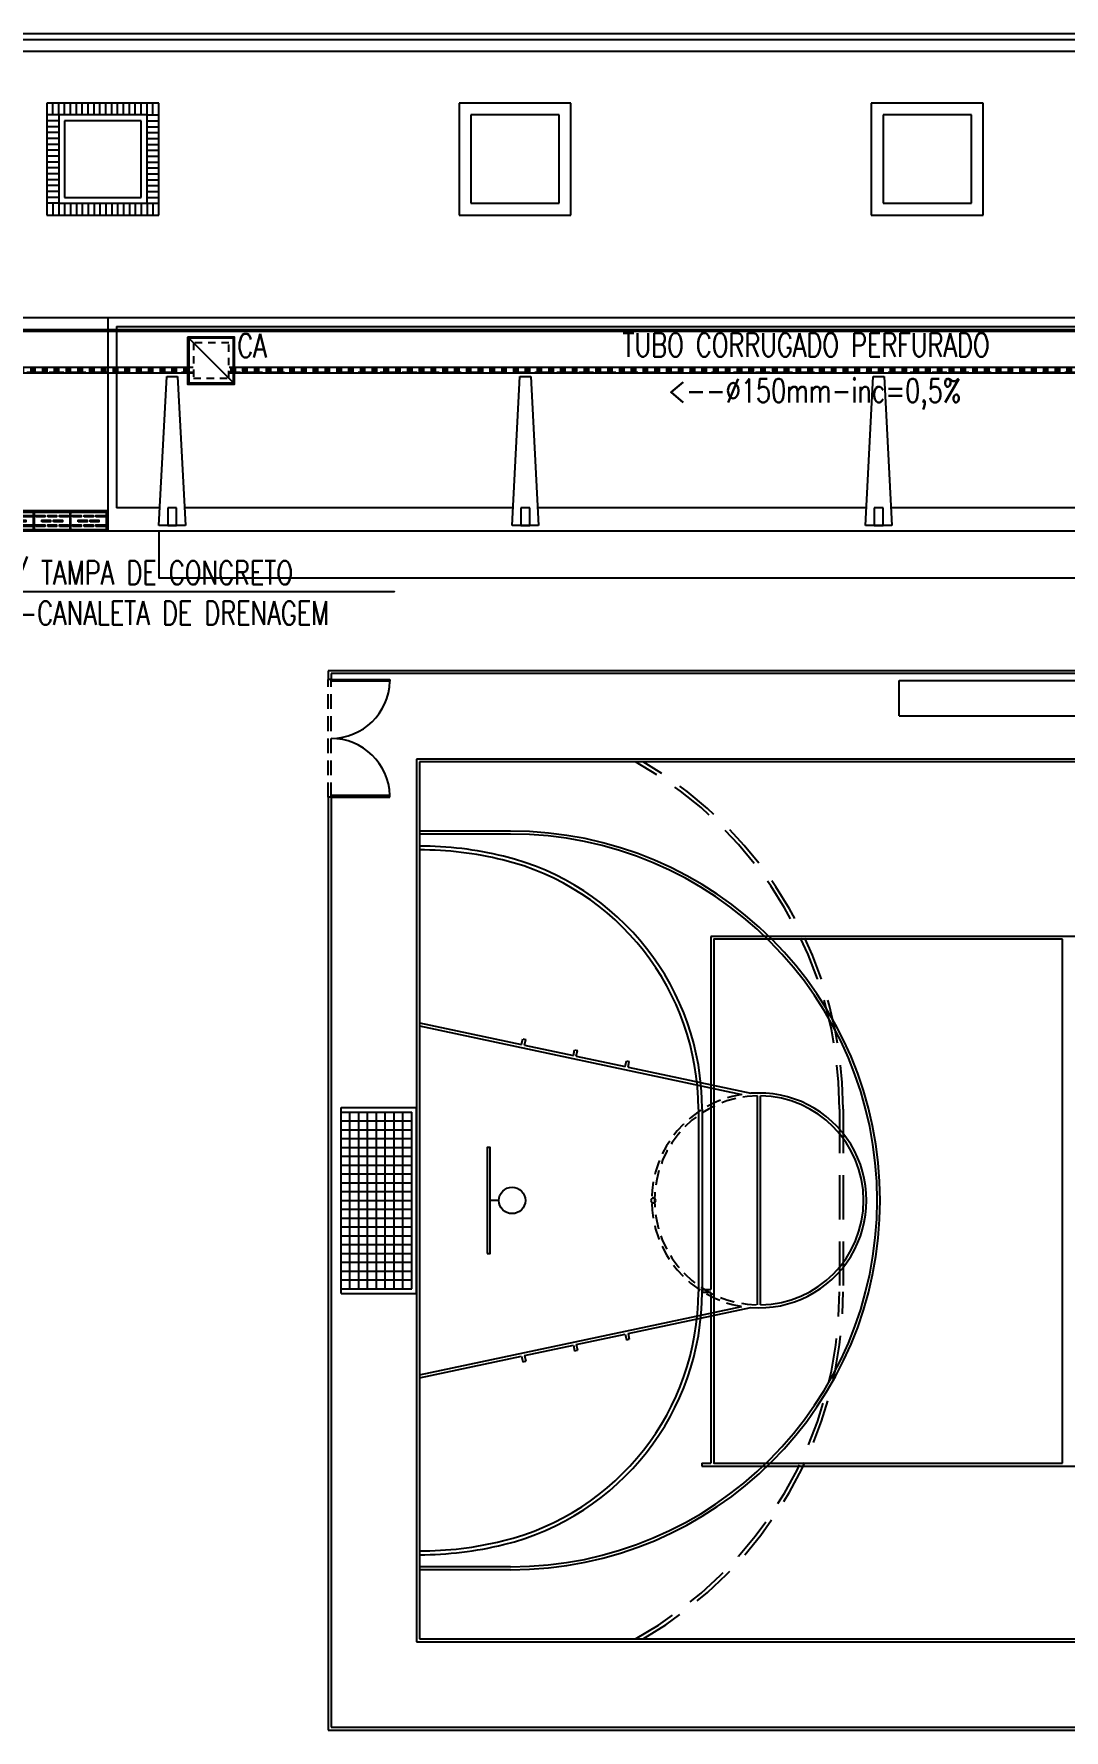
# Model space of a CAD drawing. Header units: inches. Extents: x 542650 to 544515, y 9574150 to 9574595.
# Drawn here: x 542803.69 to 542821.19, y 9574231.21 to 9574260.03 of the extents above; entities that cross this region are included whole.
import ezdxf

# ---------------------------------------------------------------- set-up
doc = ezdxf.new("R2010")
doc.units = ezdxf.units.IN
doc.header["$MEASUREMENT"] = 0
doc.linetypes.add('ACAD_ISO07W100', pattern=[3, 0, -3])
doc.linetypes.add('HIDDEN', pattern=[0.375, 0.25, -0.125])
for name, color, linetype in [('I-ARQ', 8, 'Continuous'), ('I-NORMO_INST', 4, 'Continuous'), ('I-PLUVIAL', 90, 'Continuous')]:
    doc.layers.add(name, color=color, linetype=linetype)
doc.styles.add('50', font='ROMANS.SHX', dxfattribs={"width": 0.7, "height": 0.1})
doc.styles.add('ROMANS', font='romans', dxfattribs={"height": 0.2})

# ---------------------------------------------------------------- blocks, each defined once
blk = doc.blocks.new('*U42')
at = {"color": 2}
blk.add_wipeout([(-60.652, 0.053), (1.701, 0.053), (1.701, -0.053), (-60.652, -0.053)], dxfattribs=at)
for p, q in [((-60.652, 0.05), (1.701, 0.05)), ((-60.652, -0.05), (1.701, -0.05))]:
    blk.add_line(p, q)
at = {"color": 8, "linetype": 'ACAD_ISO07W100', "ltscale": 0.01}
for p, q in [((-60.652, 0.026), (1.701, 0.026)), ((-60.652, 0), (1.701, 0)), ((-60.652, -0.026), (1.701, -0.026))]:
    blk.add_line(p, q, dxfattribs=at)
blk = doc.blocks.new('CA')
at = {"color": 2, "ltscale": 0.5}
blk.add_wipeout([(-0.302, 0.29575), (-0.302, -0.30825), (0.302, -0.30825), (0.302, 0.29575)], dxfattribs=at)
at = {"color": 8, "ltscale": 0.5}
blk.add_line((-0.38, 0.37375), (0.38, -0.38625), dxfattribs=at)
at = {"ltscale": 0.5}
blk.add_lwpolyline([(-0.4, 0.39375), (-0.4, -0.40625), (0.4, -0.40625), (0.4, 0.39375)], close=True, dxfattribs=at)
at = {"color": 8, "ltscale": 0.5}
blk.add_lwpolyline([(-0.38, 0.37375), (-0.38, -0.38625), (0.38, -0.38625), (0.38, 0.37375)], close=True, dxfattribs=at)
at = {"color": 8, "linetype": 'HIDDEN', "ltscale": 0.5}
blk.add_lwpolyline([(-0.3, 0.29375), (-0.3, -0.30625), (0.3, -0.30625), (0.3, 0.29375)], close=True, dxfattribs=at)
blk = doc.blocks.new('A$C162F389C')
at = {"layer": 'I-PLUVIAL'}
for p, q in [((0.3, 0.6), (0, 0.6)), ((0, 0.6), (0, 0)), ((0.3, 0), (0.3, 0.6)), ((0, 0), (0.3, 0))]:
    blk.add_line(p, q, dxfattribs=at)
for points in [[(0.081, 0.575), (0.056, 0.575), (0.056, 0.425), (0.081, 0.425)], [(0.081, 0.375), (0.056, 0.375), (0.056, 0.225), (0.081, 0.225)], [(0.163, 0.475), (0.138, 0.475), (0.138, 0.325), (0.163, 0.325)], [(0.244, 0.575), (0.219, 0.575), (0.219, 0.425), (0.244, 0.425)], [(0.244, 0.375), (0.219, 0.375), (0.219, 0.225), (0.244, 0.225)], [(0.081, 0.175), (0.056, 0.175), (0.056, 0.025), (0.081, 0.025)], [(0.163, 0.275), (0.138, 0.275), (0.138, 0.125), (0.163, 0.125)], [(0.244, 0.175), (0.219, 0.175), (0.219, 0.025), (0.244, 0.025)]]:
    blk.add_lwpolyline(points, close=True, dxfattribs=at)
blk = doc.blocks.new('A$C018D0CBD')
at = {"layer": 'I-ARQ'}
for p, q in [((0.35, 5.61), (0, 5.61)), ((0, 5.61), (0, 1.859)), ((0.33, 5.59), (0.02, 5.59)), ((0.02, 5.59), (0.02, 1.879)), ((0.33, 1.879), (0.33, 5.59)), ((0.35, 1.859), (0.35, 5.61)), ((0.35, 1.859), (0, 1.859)), ((0.33, 1.879), (0.02, 1.879))]:
    blk.add_line(p, q, dxfattribs=at)
at = {"color": 2}
for p in [(0.025, 4.985), (0.025, 4.365), (0.025, 3.745), (0.025, 3.125), (0.025, 2.505), (0.025, 1.885)]:
    blk.add_blockref('A$C162F389C', p, dxfattribs=at)

msp = doc.modelspace()

# ---------------------------------------------------------------- linework, layer by layer
at = {"layer": 'I-ARQ'}
for p, q in [((542864.423, 9574260.033), (542776.202, 9574260.033)), ((542864.423, 9574260.033), (542776.202, 9574260.033)), ((542864.423, 9574259.933), (542776.202, 9574259.933)), ((542864.423, 9574259.733), (542776.202, 9574259.733)), ((542805.816, 9574258.856), (542803.916, 9574258.856)), ((542803.916, 9574258.856), (542803.916, 9574256.956)), ((542804.016, 9574258.656), (542804.016, 9574258.856)), ((542804.016, 9574258.656), (542804.016, 9574258.856)), ((542804.116, 9574258.656), (542804.116, 9574258.856)), ((542804.116, 9574258.656), (542804.116, 9574258.856)), ((542804.216, 9574258.656), (542804.216, 9574258.856)), ((542804.316, 9574258.656), (542804.316, 9574258.856)), ((542804.416, 9574258.656), (542804.416, 9574258.856)), ((542804.516, 9574258.656), (542804.516, 9574258.856)), ((542804.616, 9574258.656), (542804.616, 9574258.856)), ((542804.716, 9574258.656), (542804.716, 9574258.856)), ((542804.816, 9574258.656), (542804.816, 9574258.856)), ((542804.916, 9574258.656), (542804.916, 9574258.856)), ((542805.016, 9574258.656), (542805.016, 9574258.856)), ((542805.116, 9574258.656), (542805.116, 9574258.856)), ((542805.216, 9574258.656), (542805.216, 9574258.856)), ((542805.316, 9574258.656), (542805.316, 9574258.856)), ((542805.416, 9574258.656), (542805.416, 9574258.856)), ((542805.516, 9574258.656), (542805.516, 9574258.856)), ((542805.616, 9574258.656), (542805.616, 9574258.856)), ((542805.716, 9574258.656), (542805.716, 9574258.856)), ((542805.816, 9574256.956), (542805.816, 9574258.856)), ((542812.816, 9574258.856), (542810.916, 9574258.856)), ((542810.916, 9574258.856), (542810.916, 9574256.956)), ((542812.816, 9574256.956), (542812.816, 9574258.856)), ((542819.816, 9574258.856), (542817.916, 9574258.856)), ((542817.916, 9574258.856), (542817.916, 9574256.956)), ((542819.816, 9574256.956), (542819.816, 9574258.856)), ((542804.116, 9574258.656), (542803.916, 9574258.656)), ((542804.116, 9574258.656), (542803.916, 9574258.656)), ((542804.116, 9574258.656), (542803.916, 9574258.656)), ((542804.116, 9574258.556), (542803.916, 9574258.556)), ((542804.116, 9574258.556), (542803.916, 9574258.556)), ((542805.616, 9574258.656), (542804.116, 9574258.656)), ((542804.116, 9574258.656), (542804.116, 9574257.156)), ((542805.516, 9574258.556), (542804.216, 9574258.556)), ((542804.216, 9574258.556), (542804.216, 9574257.256)), ((542805.516, 9574257.256), (542805.516, 9574258.556)), ((542805.616, 9574258.656), (542805.816, 9574258.656)), ((542805.616, 9574258.656), (542805.816, 9574258.656)), ((542805.616, 9574257.156), (542805.616, 9574258.656)), ((542805.616, 9574258.556), (542805.816, 9574258.556)), ((542805.616, 9574258.556), (542805.816, 9574258.556)), ((542812.616, 9574258.656), (542811.116, 9574258.656)), ((542811.116, 9574258.656), (542811.116, 9574257.156)), ((542812.616, 9574257.156), (542812.616, 9574258.656)), ((542819.616, 9574258.656), (542818.116, 9574258.656)), ((542818.116, 9574258.656), (542818.116, 9574257.156)), ((542819.616, 9574257.156), (542819.616, 9574258.656)), ((542804.116, 9574258.456), (542803.916, 9574258.456)), ((542804.116, 9574258.456), (542803.916, 9574258.456)), ((542804.116, 9574258.356), (542803.916, 9574258.356)), ((542804.116, 9574258.356), (542803.916, 9574258.356)), ((542804.116, 9574258.256), (542803.916, 9574258.256)), ((542805.616, 9574258.456), (542805.816, 9574258.456)), ((542805.616, 9574258.456), (542805.816, 9574258.456)), ((542805.616, 9574258.356), (542805.816, 9574258.356)), ((542805.616, 9574258.356), (542805.816, 9574258.356)), ((542805.616, 9574258.256), (542805.816, 9574258.256)), ((542804.116, 9574258.156), (542803.916, 9574258.156)), ((542804.116, 9574258.156), (542803.916, 9574258.156)), ((542804.116, 9574258.056), (542803.916, 9574258.056)), ((542805.616, 9574258.156), (542805.816, 9574258.156)), ((542805.616, 9574258.156), (542805.816, 9574258.156)), ((542805.616, 9574258.056), (542805.816, 9574258.056)), ((542804.116, 9574257.956), (542803.916, 9574257.956)), ((542804.116, 9574257.856), (542803.916, 9574257.856)), ((542804.116, 9574257.756), (542803.916, 9574257.756)), ((542805.616, 9574257.956), (542805.816, 9574257.956)), ((542805.616, 9574257.856), (542805.816, 9574257.856)), ((542805.616, 9574257.756), (542805.816, 9574257.756)), ((542804.116, 9574257.656), (542803.916, 9574257.656)), ((542804.116, 9574257.656), (542803.916, 9574257.656)), ((542804.116, 9574257.556), (542803.916, 9574257.556)), ((542804.116, 9574257.456), (542803.916, 9574257.456)), ((542805.616, 9574257.656), (542805.816, 9574257.656)), ((542805.616, 9574257.656), (542805.816, 9574257.656)), ((542805.616, 9574257.556), (542805.816, 9574257.556)), ((542805.616, 9574257.456), (542805.816, 9574257.456)), ((542804.116, 9574257.356), (542803.916, 9574257.356)), ((542804.116, 9574257.256), (542803.916, 9574257.256)), ((542804.116, 9574257.156), (542803.916, 9574257.156)), ((542804.116, 9574257.156), (542803.916, 9574257.156)), ((542804.016, 9574257.156), (542804.016, 9574256.956)), ((542804.016, 9574257.156), (542804.016, 9574256.956)), ((542804.116, 9574257.156), (542804.116, 9574256.956)), ((542804.116, 9574257.156), (542804.116, 9574256.956)), ((542804.116, 9574257.156), (542805.616, 9574257.156)), ((542804.216, 9574257.256), (542805.516, 9574257.256)), ((542804.216, 9574257.156), (542804.216, 9574256.956)), ((542804.316, 9574257.156), (542804.316, 9574256.956)), ((542804.416, 9574257.156), (542804.416, 9574256.956)), ((542804.516, 9574257.156), (542804.516, 9574256.956)), ((542804.616, 9574257.156), (542804.616, 9574256.956)), ((542804.716, 9574257.156), (542804.716, 9574256.956)), ((542804.816, 9574257.156), (542804.816, 9574256.956)), ((542804.916, 9574257.156), (542804.916, 9574256.956)), ((542805.016, 9574257.156), (542805.016, 9574256.956)), ((542805.116, 9574257.156), (542805.116, 9574256.956)), ((542805.216, 9574257.156), (542805.216, 9574256.956)), ((542805.316, 9574257.156), (542805.316, 9574256.956)), ((542805.416, 9574257.156), (542805.416, 9574256.956)), ((542805.516, 9574257.156), (542805.516, 9574256.956)), ((542805.616, 9574257.356), (542805.816, 9574257.356)), ((542805.616, 9574257.256), (542805.816, 9574257.256)), ((542805.616, 9574257.156), (542805.816, 9574257.156)), ((542805.616, 9574257.156), (542805.616, 9574256.956)), ((542805.716, 9574257.156), (542805.716, 9574256.956)), ((542811.116, 9574257.156), (542812.616, 9574257.156)), ((542818.116, 9574257.156), (542819.616, 9574257.156)), ((542803.916, 9574256.956), (542805.816, 9574256.956)), ((542810.916, 9574256.956), (542812.816, 9574256.956)), ((542817.916, 9574256.956), (542819.816, 9574256.956)), ((542804.949, 9574255.213), (542849.133, 9574255.213)), ((542805.099, 9574255.063), (542848.983, 9574255.063)), ((542805.832, 9574251.983), (542805.099, 9574251.983)), ((542806.116, 9574251.983), (542805.966, 9574251.983)), ((542805.966, 9574251.983), (542805.966, 9574251.683)), ((542806.116, 9574251.683), (542806.116, 9574251.983)), ((542811.832, 9574251.983), (542806.25, 9574251.983)), ((542812.116, 9574251.983), (542811.966, 9574251.983)), ((542811.966, 9574251.983), (542811.966, 9574251.683)), ((542812.116, 9574251.683), (542812.116, 9574251.983)), ((542817.832, 9574251.983), (542812.25, 9574251.983)), ((542818.116, 9574251.983), (542817.966, 9574251.983)), ((542817.966, 9574251.983), (542817.966, 9574251.683)), ((542818.116, 9574251.683), (542818.116, 9574251.983)), ((542823.832, 9574251.983), (542818.25, 9574251.983)), ((542806.266, 9574251.683), (542805.816, 9574251.683)), ((542805.966, 9574251.683), (542806.116, 9574251.683)), ((542812.266, 9574251.683), (542811.816, 9574251.683)), ((542811.966, 9574251.683), (542812.116, 9574251.683)), ((542818.266, 9574251.683), (542817.816, 9574251.683)), ((542817.966, 9574251.683), (542818.116, 9574251.683)), ((542804.949, 9574251.583), (542801.133, 9574251.583)), ((542805.816, 9574251.583), (542804.949, 9574251.583)), ((542805.816, 9574251.583), (542805.816, 9574250.783)), ((542842.266, 9574251.583), (542805.816, 9574251.583)), ((542849.133, 9574251.583), (542809.95, 9574251.583)), ((542823.028, 9574250.783), (542805.816, 9574250.783)), ((542824.191, 9574249.213), (542808.691, 9574249.213)), ((542808.691, 9574249.213), (542808.691, 9574249.063)), ((542808.741, 9574249.063), (542808.691, 9574249.063)), ((542808.741, 9574249.163), (542808.741, 9574249.063)), ((542824.191, 9574249.163), (542808.741, 9574249.163)), ((542808.741, 9574249.063), (542809.741, 9574249.063)), ((542808.741, 9574249.033), (542808.741, 9574249.063)), ((542809.741, 9574249.033), (542808.741, 9574249.033)), ((542809.741, 9574249.063), (542809.741, 9574249.033)), ((542818.391, 9574248.448), (542818.391, 9574249.048)), ((542818.391, 9574249.048), (542822.391, 9574249.048)), ((542818.391, 9574248.448), (542822.391, 9574248.448)), ((542810.191, 9574247.713), (542810.191, 9574232.713)), ((542838.191, 9574247.713), (542810.191, 9574247.713)), ((542838.191, 9574247.713), (542810.191, 9574247.713)), ((542810.191, 9574247.713), (542810.191, 9574232.713)), ((542810.191, 9574247.713), (542810.191, 9574232.713)), ((542838.191, 9574247.713), (542810.191, 9574247.713)), ((542813.91, 9574247.663), (542810.241, 9574247.663)), ((542810.241, 9574247.663), (542810.241, 9574246.233)), ((542810.241, 9574247.663), (542810.241, 9574246.488)), ((542824.191, 9574247.663), (542810.241, 9574247.663)), ((542824.166, 9574247.663), (542814.04, 9574247.663)), ((542808.691, 9574247.063), (542808.691, 9574231.213)), ((542808.741, 9574247.063), (542808.691, 9574247.063)), ((542809.741, 9574247.093), (542808.741, 9574247.093)), ((542808.741, 9574247.093), (542808.741, 9574247.063)), ((542808.741, 9574247.063), (542808.741, 9574231.263)), ((542808.741, 9574247.063), (542809.741, 9574247.063)), ((542809.741, 9574247.063), (542809.741, 9574247.093)), ((542810.241, 9574247.188), (542810.241, 9574247.188)), ((542811.791, 9574246.488), (542810.241, 9574246.488)), ((542811.791, 9574246.438), (542810.241, 9574246.438)), ((542810.241, 9574246.438), (542810.241, 9574243.228)), ((542810.241, 9574246.17), (542810.241, 9574234.257)), ((542833.341, 9574244.699), (542815.191, 9574244.699)), ((542815.191, 9574244.699), (542815.191, 9574238.699)), ((542821.166, 9574235.749), (542821.166, 9574244.649)), ((542810.241, 9574243.228), (542811.977, 9574242.86)), ((542810.241, 9574243.177), (542815.716, 9574242.014)), ((542810.241, 9574243.177), (542810.241, 9574237.25)), ((542811.977, 9574242.86), (542811.998, 9574242.957)), ((542811.998, 9574242.957), (542812.047, 9574242.947)), ((542812.026, 9574242.849), (542812.047, 9574242.947)), ((542812.026, 9574242.849), (542812.857, 9574242.673)), ((542812.857, 9574242.673), (542812.878, 9574242.77)), ((542812.878, 9574242.77), (542812.927, 9574242.76)), ((542812.906, 9574242.662), (542812.927, 9574242.76)), ((542812.906, 9574242.662), (542813.738, 9574242.486)), ((542813.738, 9574242.486), (542813.758, 9574242.583)), ((542813.758, 9574242.583), (542813.807, 9574242.573)), ((542813.787, 9574242.475), (542813.807, 9574242.573)), ((542813.787, 9574242.475), (542815.869, 9574242.033)), ((542815.986, 9574238.439), (542815.986, 9574241.988)), ((542816.036, 9574238.439), (542816.036, 9574241.988)), ((542808.911, 9574241.793), (542810.191, 9574241.793)), ((542808.911, 9574238.633), (542808.911, 9574241.793)), ((542808.911, 9574241.713), (542808.911, 9574241.793)), ((542808.911, 9574241.713), (542810.111, 9574241.713)), ((542808.911, 9574241.563), (542810.111, 9574241.563)), ((542809.061, 9574238.713), (542809.061, 9574241.713)), ((542809.211, 9574238.713), (542809.211, 9574241.713)), ((542809.361, 9574238.713), (542809.361, 9574241.713)), ((542809.511, 9574238.713), (542809.511, 9574241.713)), ((542809.661, 9574238.713), (542809.661, 9574241.713)), ((542809.811, 9574238.713), (542809.811, 9574241.713)), ((542809.961, 9574238.713), (542809.961, 9574241.713)), ((542810.111, 9574238.713), (542810.111, 9574241.713)), ((542810.191, 9574238.633), (542810.191, 9574241.793)), ((542814.979, 9574241.765), (542814.979, 9574238.662)), ((542815.043, 9574241.765), (542815.043, 9574238.662)), ((542808.911, 9574241.413), (542810.111, 9574241.413)), ((542808.911, 9574241.263), (542810.111, 9574241.263)), ((542808.911, 9574241.113), (542810.111, 9574241.113)), ((542808.911, 9574240.963), (542810.111, 9574240.963)), ((542808.911, 9574240.813), (542810.111, 9574240.813)), ((542808.911, 9574240.663), (542810.111, 9574240.663)), ((542808.911, 9574240.513), (542810.111, 9574240.513)), ((542808.911, 9574240.363), (542810.111, 9574240.363)), ((542808.911, 9574240.213), (542810.111, 9574240.213)), ((542811.591, 9574240.213), (542811.441, 9574240.213)), ((542808.911, 9574240.063), (542810.111, 9574240.063)), ((542808.911, 9574239.913), (542810.111, 9574239.913)), ((542808.911, 9574239.763), (542810.111, 9574239.763)), ((542808.911, 9574239.613), (542810.111, 9574239.613)), ((542808.911, 9574239.463), (542810.111, 9574239.463)), ((542808.911, 9574239.313), (542810.111, 9574239.313)), ((542808.911, 9574239.163), (542810.111, 9574239.163)), ((542808.911, 9574239.013), (542810.111, 9574239.013)), ((542808.911, 9574238.863), (542810.111, 9574238.863)), ((542808.911, 9574238.713), (542810.111, 9574238.713)), ((542808.911, 9574238.633), (542808.911, 9574238.713)), ((542815.041, 9574238.699), (542815.191, 9574238.699)), ((542815.041, 9574238.699), (542815.041, 9574238.649)), ((542815.191, 9574238.649), (542815.041, 9574238.649)), ((542815.191, 9574238.649), (542815.191, 9574235.749)), ((542808.911, 9574238.633), (542810.191, 9574238.633)), ((542810.241, 9574237.25), (542815.716, 9574238.412)), ((542813.787, 9574237.952), (542815.869, 9574238.394)), ((542812.906, 9574237.765), (542813.738, 9574237.941)), ((542813.738, 9574237.941), (542813.758, 9574237.843)), ((542813.758, 9574237.843), (542813.807, 9574237.854)), ((542813.787, 9574237.952), (542813.807, 9574237.854)), ((542810.241, 9574237.198), (542811.977, 9574237.567)), ((542811.977, 9574237.567), (542811.998, 9574237.469)), ((542812.026, 9574237.578), (542812.857, 9574237.754)), ((542812.026, 9574237.578), (542812.047, 9574237.48)), ((542812.857, 9574237.754), (542812.878, 9574237.656)), ((542812.878, 9574237.656), (542812.927, 9574237.667)), ((542812.906, 9574237.765), (542812.927, 9574237.667)), ((542811.998, 9574237.469), (542812.047, 9574237.48)), ((542810.241, 9574237.198), (542810.241, 9574233.988)), ((542815.041, 9574235.749), (542815.191, 9574235.749)), ((542815.041, 9574235.749), (542815.041, 9574235.699)), ((542815.041, 9574235.699), (542833.191, 9574235.699)), ((542810.241, 9574234.193), (542810.241, 9574232.763)), ((542811.791, 9574233.988), (542810.241, 9574233.988)), ((542811.791, 9574233.938), (542810.241, 9574233.938)), ((542810.241, 9574233.938), (542810.241, 9574232.763)), ((542810.191, 9574232.713), (542838.191, 9574232.713)), ((542810.191, 9574232.713), (542838.191, 9574232.713)), ((542810.191, 9574232.713), (542838.191, 9574232.713)), ((542810.241, 9574232.763), (542813.91, 9574232.763)), ((542810.241, 9574232.763), (542824.191, 9574232.763)), ((542814.04, 9574232.763), (542824.166, 9574232.763)), ((542808.691, 9574231.213), (542839.691, 9574231.213)), ((542808.741, 9574231.263), (542839.641, 9574231.263))]:
    msp.add_line(p, q, dxfattribs=at)
at = {"layer": 'I-ARQ', "linetype": 'HIDDEN'}
for p, q in [((542808.691, 9574247.063), (542808.691, 9574249.063)), ((542808.741, 9574247.063), (542808.741, 9574249.063))]:
    msp.add_line(p, q, dxfattribs=at)
at = {"layer": 'I-ARQ', "linetype": 'HIDDEN', "ltscale": 3}
for p, q in [((542817.374, 9574241.765), (542817.374, 9574238.662)), ((542817.438, 9574241.765), (542817.438, 9574238.662))]:
    msp.add_line(p, q, dxfattribs=at)
at = {"layer": 'I-ARQ'}
for points in [[(542785.776, 9574255.213), (542850.326, 9574255.213)], [(542785.777, 9574254.981), (542850.328, 9574254.981)], [(542821.166, 9574244.649), (542815.241, 9574244.649), (542815.241, 9574235.749), (542821.166, 9574235.749)]]:
    msp.add_lwpolyline(points, dxfattribs=at)
msp.add_lwpolyline([(542811.391, 9574239.313), (542811.441, 9574239.313), (542811.441, 9574241.113), (542811.391, 9574241.113)], close=True, dxfattribs=at)
msp.add_circle((542811.816, 9574240.213), 0.225, dxfattribs=at)
for centre, radius, start, end in [((542808.741, 9574249.063), 1, 270, 358.2816), ((542808.741, 9574247.063), 1, 1.7184, 90), ((542811.791, 9574240.213), 6.275, 270, 90), ((542811.791, 9574240.213), 6.225, 270, 90), ((542810.241, 9574240.213), 6.02, 76.261, 90), ((542810.241, 9574240.213), 5.956, 76.261, 90), ((542810.62, 9574241.765), 4.359, 0, 76.261), ((542810.62, 9574241.765), 4.423, 0, 76.261), ((542816.011, 9574240.213), 1.825, 265.553, 94.447), ((542816.011, 9574240.213), 1.775, 270.807, 89.193), ((542814.214, 9574240.213), 0.0419, 0, 180), ((542814.214, 9574240.213), 0.0419, 180, 0), ((542810.62, 9574238.662), 4.359, 283.739, 0), ((542810.62, 9574238.662), 4.423, 283.739, 0), ((542810.241, 9574240.213), 5.956, 270, 283.739), ((542810.241, 9574240.213), 6.02, 270, 283.739)]:
    msp.add_arc(centre, radius, start, end, dxfattribs=at)
at = {"layer": 'I-ARQ', "linetype": 'HIDDEN', "ltscale": 3}
for centre, radius, start, end in [((542810.62, 9574241.765), 6.755, 0, 60.8468), ((542810.62, 9574241.765), 6.818, 0, 59.8986), ((542810.62, 9574238.662), 6.755, 299.1532, 0), ((542810.62, 9574238.662), 6.818, 300.1014, 0)]:
    msp.add_arc(centre, radius, start, end, dxfattribs=at)
at = {"layer": 'I-ARQ', "linetype": 'HIDDEN'}
for radius, start, end in [(1.825, 99.3031, 260.6969), (1.775, 90.807, 269.193)]:
    msp.add_arc((542816.011, 9574240.213), radius, start, end, dxfattribs=at)
at = {"layer": 'I-NORMO_INST'}
msp.add_lwpolyline([(542809.818, 9574250.554), (542809.818, 9574250.554), (542801.369, 9574250.554)], dxfattribs=at)

# ---------------------------------------------------------------- block references
at = {"color": 2, "xscale": -1, "rotation": 90}
msp.add_blockref('A$C018D0CBD', (542806.808, 9574251.933), dxfattribs=at)
at = {"layer": 'I-PLUVIAL', "rotation": 180}
msp.add_blockref('*U42', (542789.476, 9574254.317), dxfattribs=at)

# ---------------------------------------------------------------- texts
at = {"layer": 'I-NORMO_INST', "width": 0.75}
for s, style, p in [('TUBO CORRUGADO PERFURADO', 'ROMANS', (542813.691, 9574254.549, -15684.3)), ('CALHA C/ TAMPA DE CONCRETO', '50', (542801.615, 9574250.678, 0.068)), ('VER DET.-CANALETA DE DRENAGEM', '50', (542801.615, 9574249.993, 0.068))]:
    msp.add_text(s, height=0.4, dxfattribs=dict(at, style=style)).set_placement(p)

# ---------------------------------------------------------------- next in the draw order: linework, layer by layer
at = {"layer": 'I-ARQ'}
for p, q in [((542804.949, 9574255.213), (542804.949, 9574251.583)), ((542805.099, 9574255.063), (542805.099, 9574251.983)), ((542805.816, 9574251.683), (542805.949, 9574254.213)), ((542805.949, 9574254.213), (542806.133, 9574254.213)), ((542806.133, 9574254.213), (542806.266, 9574251.683)), ((542811.816, 9574251.683), (542811.949, 9574254.213)), ((542811.949, 9574254.213), (542812.133, 9574254.213)), ((542812.133, 9574254.213), (542812.266, 9574251.683)), ((542817.816, 9574251.683), (542817.949, 9574254.213)), ((542817.949, 9574254.213), (542818.133, 9574254.213)), ((542818.133, 9574254.213), (542818.266, 9574251.683))]:
    msp.add_line(p, q, dxfattribs=at)
at = {"layer": 'I-ARQ', "linetype": 'HIDDEN'}
msp.add_line((542850.326, 9574254.281), (542785.775, 9574254.281), dxfattribs=at)

# ---------------------------------------------------------------- next in the draw order: texts
at = {"layer": 'I-NORMO_INST', "style": 'ROMANS', "width": 0.75}
msp.add_text('<--%%C150mm-inc=0,5%%%', height=0.4, dxfattribs=at).set_placement((542814.466, 9574253.772, -15684.3))

# ---------------------------------------------------------------- next in the draw order: block references
at = {"layer": 'I-PLUVIAL'}
msp.add_blockref('CA', (542806.703, 9574254.488), dxfattribs=at)

# ---------------------------------------------------------------- next in the draw order: linework, layer by layer
at = {"layer": 'I-ARQ'}
msp.add_lwpolyline([(542785.776, 9574255.013), (542850.326, 9574255.013)], dxfattribs=at)

# ---------------------------------------------------------------- next in the draw order: texts
at = {"layer": 'I-NORMO_INST', "style": 'ROMANS', "width": 0.75}
msp.add_text('CA', height=0.4, dxfattribs=at).set_placement((542807.149, 9574254.537, -15684.3))

doc.saveas('drawing.dxf')
